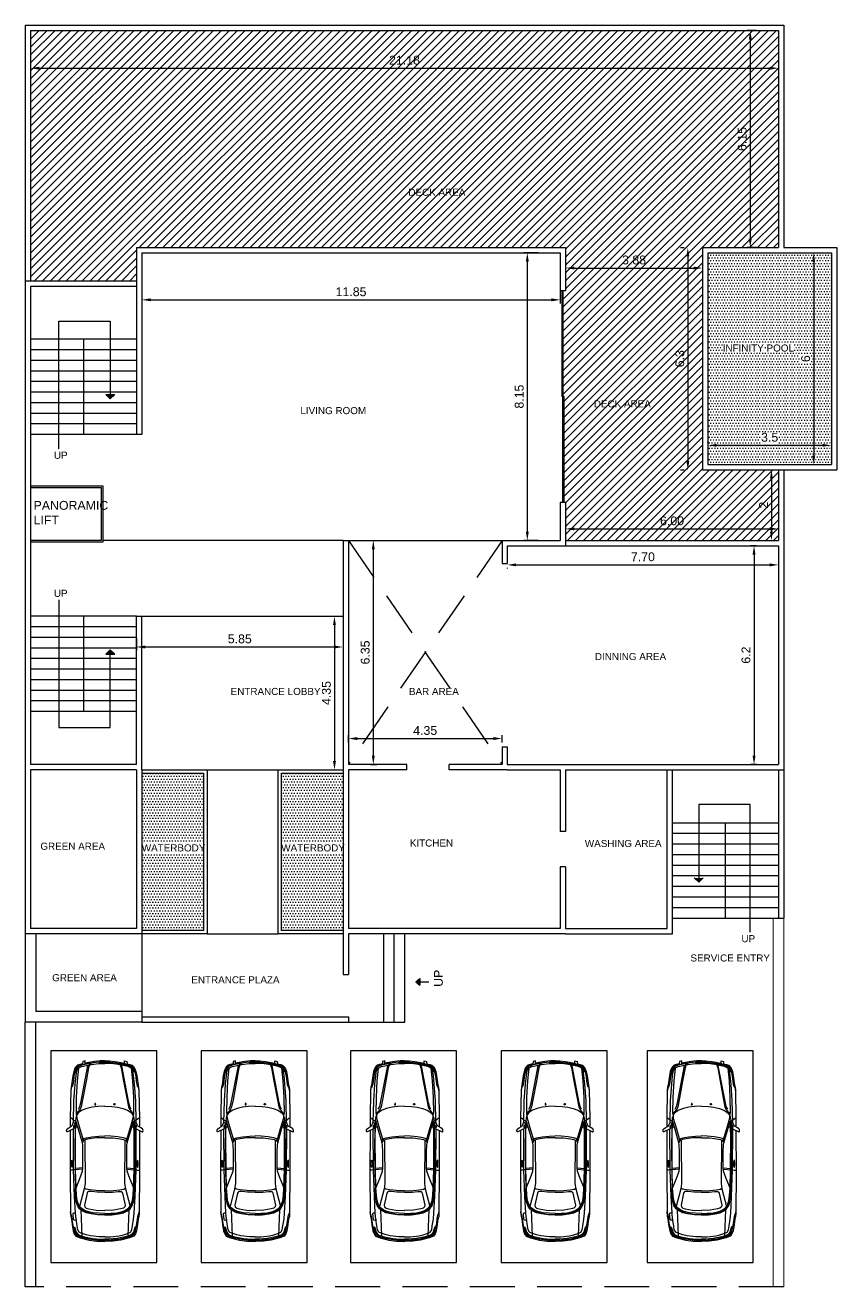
# Model space of a CAD drawing. Header units: metres. Extents: x 2480 to 2687, y 830 to 1066.
# Drawn here: x 2566.87 to 2589.84, y 869.74 to 905.49 of the extents above; entities that cross this region are included whole.
import ezdxf

# ---------------------------------------------------------------- set-up
doc = ezdxf.new("R2010")
doc.units = ezdxf.units.M
doc.linetypes.add('DASHED', pattern=[19.05, 12.7, -6.35])
doc.layers.add('cad-block.com', color=7, linetype='Continuous')
doc.styles.get("Standard").update_dxf_attribs({"font": 'arial.ttf'})
doc.dimstyles.new('ISO-25', dxfattribs={"dimtxt": 0.25, "dimasz": 0.25, "dimexe": 0.1, "dimexo": 0.625, "dimgap": 0.1, "dimtad": 1, "dimdsep": 46, "dimtxsty": 'Standard', "dimcen": 2.5, "dimclrd": 256, "dimclrt": 256, "dimadec": 0, "dimazin": 0, "dimtfac": 1, "dimtmove": 0, "dimatfit": 3, "dimfxl": 1, "dimarcsym": 0})

# ---------------------------------------------------------------- blocks, each defined once
blk = doc.blocks.new('*D229')
at = {"color": 0, "lineweight": -2, "transparency": 16777216}
for p, q in [((2570.166, 898.414), (2570.166, 897.607)), ((2582.016, 898.414), (2582.016, 897.607))]:
    blk.add_line(p, q, dxfattribs=at)
at = {"lineweight": -2, "transparency": 16777216}
blk.add_line((2570.416, 897.707), (2581.766, 897.707), dxfattribs=at)
at = {"lineweight": -3, "transparency": 16777216}
for points in [[(2570.416, 897.749), (2570.416, 897.666), (2570.166, 897.707)], [(2581.766, 897.749), (2581.766, 897.666), (2582.016, 897.707)]]:
    blk.add_solid(points, dxfattribs=at)
at = {"layer": 'Defpoints', "color": 0, "lineweight": -3, "transparency": 16777216}
for p in [(2570.166, 899.039), (2582.016, 899.039), (2582.016, 897.707)]:
    blk.add_point(p, dxfattribs=at)
at = {"transparency": 16777216, "insert": (2576.091, 897.935), "char_height": 0.25, "attachment_point": 5}
blk.add_mtext('11.85', dxfattribs=at)
blk = doc.blocks.new('*D230')
at = {"color": 0, "lineweight": -2, "transparency": 16777216}
for p, q in [((2581.391, 899.039), (2580.982, 899.039)), ((2581.391, 890.889), (2580.982, 890.889))]:
    blk.add_line(p, q, dxfattribs=at)
at = {"lineweight": -2, "transparency": 16777216}
blk.add_line((2581.082, 898.789), (2581.082, 891.139), dxfattribs=at)
at = {"lineweight": -3, "transparency": 16777216}
for points in [[(2581.04, 898.789), (2581.124, 898.789), (2581.082, 899.039)], [(2581.04, 891.139), (2581.124, 891.139), (2581.082, 890.889)]]:
    blk.add_solid(points, dxfattribs=at)
at = {"layer": 'Defpoints', "color": 0, "lineweight": -3, "transparency": 16777216}
for p in [(2582.016, 899.039), (2581.082, 890.889), (2582.016, 890.889)]:
    blk.add_point(p, dxfattribs=at)
at = {"transparency": 16777216, "insert": (2580.854, 894.964), "char_height": 0.25, "attachment_point": 5, "rotation": 90}
blk.add_mtext('8.15', dxfattribs=at)
blk = doc.blocks.new('*D231')
at = {"color": 0, "lineweight": -2, "transparency": 16777216}
for p, q in [((2570.016, 888.114), (2570.016, 887.769)), ((2575.866, 888.114), (2575.866, 887.769))]:
    blk.add_line(p, q, dxfattribs=at)
at = {"lineweight": -2, "transparency": 16777216}
blk.add_line((2570.266, 887.869), (2575.616, 887.869), dxfattribs=at)
at = {"lineweight": -3, "transparency": 16777216}
for points in [[(2570.266, 887.911), (2570.266, 887.827), (2570.016, 887.869)], [(2575.616, 887.911), (2575.616, 887.827), (2575.866, 887.869)]]:
    blk.add_solid(points, dxfattribs=at)
at = {"layer": 'Defpoints', "color": 0, "lineweight": -3, "transparency": 16777216}
for p in [(2570.016, 888.739), (2575.866, 888.739), (2575.866, 887.869)]:
    blk.add_point(p, dxfattribs=at)
at = {"transparency": 16777216, "insert": (2572.941, 888.097), "char_height": 0.25, "attachment_point": 5}
blk.add_mtext('5.85', dxfattribs=at)
blk = doc.blocks.new('*D232')
at = {"color": 0, "lineweight": -2, "transparency": 16777216}
for p, q in [((2576.016, 885.164), (2576.016, 885.375)), ((2580.366, 885.164), (2580.366, 885.375))]:
    blk.add_line(p, q, dxfattribs=at)
at = {"lineweight": -2, "transparency": 16777216}
blk.add_line((2576.266, 885.275), (2580.116, 885.275), dxfattribs=at)
at = {"lineweight": -3, "transparency": 16777216}
for points in [[(2576.266, 885.317), (2576.266, 885.233), (2576.016, 885.275)], [(2580.116, 885.317), (2580.116, 885.233), (2580.366, 885.275)]]:
    blk.add_solid(points, dxfattribs=at)
at = {"layer": 'Defpoints', "color": 0, "lineweight": -3, "transparency": 16777216}
for p in [(2580.366, 885.275), (2576.016, 884.539), (2580.366, 884.539)]:
    blk.add_point(p, dxfattribs=at)
at = {"transparency": 16777216, "insert": (2578.191, 885.503), "char_height": 0.25, "attachment_point": 5}
blk.add_mtext('4.35', dxfattribs=at)
blk = doc.blocks.new('*D233')
at = {"color": 0, "lineweight": -2, "transparency": 16777216}
for p, q in [((2576.641, 890.889), (2576.822, 890.889)), ((2576.641, 884.539), (2576.822, 884.539))]:
    blk.add_line(p, q, dxfattribs=at)
at = {"lineweight": -2, "transparency": 16777216}
blk.add_line((2576.722, 890.639), (2576.722, 884.789), dxfattribs=at)
at = {"lineweight": -3, "transparency": 16777216}
for points in [[(2576.68, 890.639), (2576.763, 890.639), (2576.722, 890.889)], [(2576.68, 884.789), (2576.763, 884.789), (2576.722, 884.539)]]:
    blk.add_solid(points, dxfattribs=at)
at = {"layer": 'Defpoints', "color": 0, "lineweight": -3, "transparency": 16777216}
for p in [(2576.016, 890.889), (2576.016, 884.539), (2576.722, 884.539)]:
    blk.add_point(p, dxfattribs=at)
at = {"transparency": 16777216, "insert": (2576.494, 887.714), "char_height": 0.25, "attachment_point": 5, "rotation": 90}
blk.add_mtext('6.35', dxfattribs=at)
blk = doc.blocks.new('*D234')
at = {"color": 0, "lineweight": -2, "transparency": 16777216}
for p, q in [((2587.569, 890.739), (2587.402, 890.739)), ((2587.569, 884.539), (2587.402, 884.539))]:
    blk.add_line(p, q, dxfattribs=at)
at = {"lineweight": -2, "transparency": 16777216}
blk.add_line((2587.502, 890.489), (2587.502, 884.789), dxfattribs=at)
at = {"lineweight": -3, "transparency": 16777216}
for points in [[(2587.46, 890.489), (2587.543, 890.489), (2587.502, 890.739)], [(2587.46, 884.789), (2587.543, 884.789), (2587.502, 884.539)]]:
    blk.add_solid(points, dxfattribs=at)
at = {"layer": 'Defpoints', "color": 0, "lineweight": -3, "transparency": 16777216}
for p in [(2588.194, 890.739), (2587.502, 884.539), (2588.194, 884.539)]:
    blk.add_point(p, dxfattribs=at)
at = {"transparency": 16777216, "insert": (2587.274, 887.639), "char_height": 0.25, "attachment_point": 5, "rotation": 90}
blk.add_mtext('6.2', dxfattribs=at)
blk = doc.blocks.new('*D235')
at = {"lineweight": -2, "transparency": 16777216}
blk.add_line((2580.766, 890.196), (2587.944, 890.196), dxfattribs=at)
at = {"color": 0, "lineweight": -2, "transparency": 16777216}
for p, q in [((2580.516, 890.114), (2580.516, 890.096)), ((2588.194, 890.114), (2588.194, 890.096))]:
    blk.add_line(p, q, dxfattribs=at)
at = {"lineweight": -3, "transparency": 16777216}
for points in [[(2580.766, 890.238), (2580.766, 890.154), (2580.516, 890.196)], [(2587.944, 890.238), (2587.944, 890.154), (2588.194, 890.196)]]:
    blk.add_solid(points, dxfattribs=at)
at = {"layer": 'Defpoints', "color": 0, "lineweight": -3, "transparency": 16777216}
for p in [(2580.516, 890.739), (2588.194, 890.739), (2588.194, 890.196)]:
    blk.add_point(p, dxfattribs=at)
at = {"transparency": 16777216, "insert": (2584.355, 890.424), "char_height": 0.25, "width": 0.64785, "attachment_point": 5}
blk.add_mtext('7.70', dxfattribs=at)
blk = doc.blocks.new('*D236')
at = {"color": 0, "lineweight": -2, "transparency": 16777216}
for p, q in [((2587.569, 905.339), (2587.294, 905.339)), ((2587.569, 899.189), (2587.294, 899.189))]:
    blk.add_line(p, q, dxfattribs=at)
at = {"lineweight": -2, "transparency": 16777216}
blk.add_line((2587.394, 905.089), (2587.394, 899.439), dxfattribs=at)
at = {"lineweight": -3, "transparency": 16777216}
for points in [[(2587.352, 905.089), (2587.436, 905.089), (2587.394, 905.339)], [(2587.352, 899.439), (2587.436, 899.439), (2587.394, 899.189)]]:
    blk.add_solid(points, dxfattribs=at)
at = {"layer": 'Defpoints', "color": 0, "lineweight": -3, "transparency": 16777216}
for p in [(2588.194, 905.339), (2587.394, 899.189), (2588.194, 899.189)]:
    blk.add_point(p, dxfattribs=at)
at = {"transparency": 16777216, "insert": (2587.166, 902.264), "char_height": 0.25, "attachment_point": 5, "rotation": 90}
blk.add_mtext('6.15', dxfattribs=at)
blk = doc.blocks.new('*D238')
at = {"color": 0, "lineweight": -2, "transparency": 16777216}
for p, q in [((2585.419, 899.189), (2585.527, 899.189)), ((2585.419, 892.889), (2585.527, 892.889))]:
    blk.add_line(p, q, dxfattribs=at)
at = {"lineweight": -2, "transparency": 16777216}
blk.add_line((2585.627, 898.939), (2585.627, 893.139), dxfattribs=at)
at = {"lineweight": -3, "transparency": 16777216}
for points in [[(2585.586, 898.939), (2585.669, 898.939), (2585.627, 899.189)], [(2585.586, 893.139), (2585.669, 893.139), (2585.627, 892.889)]]:
    blk.add_solid(points, dxfattribs=at)
at = {"layer": 'Defpoints', "color": 0, "lineweight": -3, "transparency": 16777216}
for p in [(2586.044, 899.189), (2585.627, 892.889), (2586.044, 892.889)]:
    blk.add_point(p, dxfattribs=at)
at = {"transparency": 16777216, "insert": (2585.4, 896.039), "char_height": 0.25, "attachment_point": 5, "rotation": 90}
blk.add_mtext('6.3', dxfattribs=at)
blk = doc.blocks.new('*D239')
at = {"color": 0, "lineweight": -2, "transparency": 16777216}
for p, q in [((2586.194, 893.664), (2586.194, 893.684)), ((2589.694, 893.664), (2589.694, 893.684))]:
    blk.add_line(p, q, dxfattribs=at)
at = {"lineweight": -2, "transparency": 16777216}
blk.add_line((2586.444, 893.584), (2589.444, 893.584), dxfattribs=at)
at = {"lineweight": -3, "transparency": 16777216}
for points in [[(2586.444, 893.625), (2586.444, 893.542), (2586.194, 893.584)], [(2589.444, 893.625), (2589.444, 893.542), (2589.694, 893.584)]]:
    blk.add_solid(points, dxfattribs=at)
at = {"layer": 'Defpoints', "color": 0, "lineweight": -3, "transparency": 16777216}
for p in [(2589.694, 893.584), (2586.194, 893.039), (2589.694, 893.039)]:
    blk.add_point(p, dxfattribs=at)
at = {"transparency": 16777216, "insert": (2587.944, 893.811), "char_height": 0.25, "attachment_point": 5}
blk.add_mtext('3.5', dxfattribs=at)
blk = doc.blocks.new('*D240')
at = {"color": 0, "lineweight": -2, "transparency": 16777216}
for p, q in [((2589.069, 899.039), (2589.091, 899.039)), ((2589.069, 893.039), (2589.091, 893.039))]:
    blk.add_line(p, q, dxfattribs=at)
at = {"lineweight": -2, "transparency": 16777216}
blk.add_line((2589.191, 898.789), (2589.191, 893.289), dxfattribs=at)
at = {"lineweight": -3, "transparency": 16777216}
for points in [[(2589.149, 898.789), (2589.233, 898.789), (2589.191, 899.039)], [(2589.149, 893.289), (2589.233, 893.289), (2589.191, 893.039)]]:
    blk.add_solid(points, dxfattribs=at)
at = {"layer": 'Defpoints', "color": 0, "lineweight": -3, "transparency": 16777216}
for p in [(2589.694, 899.039), (2589.191, 893.039), (2589.694, 893.039)]:
    blk.add_point(p, dxfattribs=at)
at = {"transparency": 16777216, "insert": (2588.963, 896.039), "char_height": 0.25, "attachment_point": 5, "rotation": 90}
blk.add_mtext('6', dxfattribs=at)
blk = doc.blocks.new('*D241')
at = {"color": 0, "lineweight": -2, "transparency": 16777216}
for p, q in [((2575.241, 888.739), (2575.521, 888.739)), ((2575.241, 884.389), (2575.521, 884.389))]:
    blk.add_line(p, q, dxfattribs=at)
at = {"lineweight": -2, "transparency": 16777216}
blk.add_line((2575.621, 888.489), (2575.621, 884.639), dxfattribs=at)
at = {"lineweight": -3, "transparency": 16777216}
for points in [[(2575.58, 888.489), (2575.663, 888.489), (2575.621, 888.739)], [(2575.58, 884.639), (2575.663, 884.639), (2575.621, 884.389)]]:
    blk.add_solid(points, dxfattribs=at)
at = {"layer": 'Defpoints', "color": 0, "lineweight": -3, "transparency": 16777216}
for p in [(2575.866, 888.739), (2575.621, 884.389), (2575.866, 884.389)]:
    blk.add_point(p, dxfattribs=at)
at = {"transparency": 16777216, "insert": (2575.394, 886.564), "char_height": 0.25, "attachment_point": 5, "rotation": 90}
blk.add_mtext('4.35', dxfattribs=at)
blk = doc.blocks.new('*D280')
at = {"color": 0, "lineweight": -2, "transparency": 16777216}
for p, q in [((2582.166, 898.564), (2582.166, 898.508)), ((2586.044, 898.564), (2586.044, 898.508))]:
    blk.add_line(p, q, dxfattribs=at)
at = {"lineweight": -2, "transparency": 16777216}
blk.add_line((2582.416, 898.608), (2585.794, 898.608), dxfattribs=at)
at = {"lineweight": -3, "transparency": 16777216}
for points in [[(2582.416, 898.649), (2582.416, 898.566), (2582.166, 898.608)], [(2585.794, 898.649), (2585.794, 898.566), (2586.044, 898.608)]]:
    blk.add_solid(points, dxfattribs=at)
at = {"layer": 'Defpoints', "color": 0, "lineweight": -3, "transparency": 16777216}
for p in [(2582.166, 899.189), (2586.044, 899.189), (2586.044, 898.608)]:
    blk.add_point(p, dxfattribs=at)
at = {"transparency": 16777216, "insert": (2584.105, 898.835), "char_height": 0.25, "attachment_point": 5}
blk.add_mtext('3.88', dxfattribs=at)
blk = doc.blocks.new('*D281')
at = {"color": 0, "lineweight": -2, "transparency": 16777216}
for p, q in [((2582.166, 891.514), (2582.166, 891.315)), ((2588.194, 891.514), (2588.194, 891.315))]:
    blk.add_line(p, q, dxfattribs=at)
at = {"lineweight": -2, "transparency": 16777216}
blk.add_line((2582.416, 891.215), (2587.944, 891.215), dxfattribs=at)
at = {"lineweight": -3, "transparency": 16777216}
for points in [[(2582.416, 891.257), (2582.416, 891.173), (2582.166, 891.215)], [(2587.944, 891.257), (2587.944, 891.173), (2588.194, 891.215)]]:
    blk.add_solid(points, dxfattribs=at)
at = {"layer": 'Defpoints', "color": 0, "lineweight": -3, "transparency": 16777216}
for p in [(2588.194, 891.215), (2582.166, 890.889), (2588.194, 890.889)]:
    blk.add_point(p, dxfattribs=at)
at = {"transparency": 16777216, "insert": (2585.18, 891.443), "char_height": 0.25, "width": 0.65075, "attachment_point": 5}
blk.add_mtext('6.00', dxfattribs=at)
blk = doc.blocks.new('*D282')
at = {"color": 0, "lineweight": -2, "transparency": 16777216}
for p, q in [((2587.569, 892.889), (2587.895, 892.889)), ((2587.569, 890.889), (2587.895, 890.889))]:
    blk.add_line(p, q, dxfattribs=at)
at = {"lineweight": -2, "transparency": 16777216}
blk.add_line((2587.995, 892.639), (2587.995, 891.139), dxfattribs=at)
at = {"lineweight": -3, "transparency": 16777216}
for points in [[(2587.953, 892.639), (2588.036, 892.639), (2587.995, 892.889)], [(2587.953, 891.139), (2588.036, 891.139), (2587.995, 890.889)]]:
    blk.add_solid(points, dxfattribs=at)
at = {"layer": 'Defpoints', "color": 0, "lineweight": -3, "transparency": 16777216}
for p in [(2588.194, 892.889), (2587.995, 890.889), (2588.194, 890.889)]:
    blk.add_point(p, dxfattribs=at)
at = {"transparency": 16777216, "insert": (2587.769, 891.889), "char_height": 0.25, "attachment_point": 5, "rotation": 90}
blk.add_mtext('2', dxfattribs=at)
blk = doc.blocks.new('A$C25803E90')
for p, q in [((1600, 1631), (1620, 1583)), ((2602, 1463), (2618, 1637)), ((79, 1304), (108, 1317)), ((3624, 1513), (4253, 1489)), ((4312, 1240), (4334, 1240)), ((4312, 616), (4334, 616)), ((79, 552), (108, 539)), ((2602, 393), (2618, 219)), ((3624, 343), (4253, 366)), ((1600, 225), (1620, 273))]:
    blk.add_line(p, q)
for points in [[(1558, 1680), (1590, 1691), (1603, 1691), (1632, 1683), (1643, 1680), (1650, 1685), (1729, 1838), (1726, 1847), (1721, 1854), (1695, 1856), (1672, 1852), (1656, 1840), (1630, 1805), (1598, 1747), (1583, 1729), (1574, 1722), (1511, 1695), (1503, 1682), (1503, 1671), (1507, 1663), (1521, 1657), (1580, 1656), (1606, 1662), (1614, 1672), (1618, 1684)], [(0, 928), (4, 1038), (17, 1177), (59, 1405), (5, 1405), (16, 1461), (73, 1467), (90, 1537), (110, 1591), (142, 1623), (199, 1660), (264, 1684), (369, 1703), (592, 1734), (638, 1749), (703, 1756), (725, 1756), (1393, 1767), (1609, 1767)], [(256, 1677), (262, 1672), (253, 1661), (198, 1637), (157, 1607), (126, 1570), (106, 1528), (88, 1466), (73, 1467), (90, 1467), (74, 1406), (59, 1406), (74, 1405), (56, 1313), (48, 1292), (35, 1273)], [(62, 1262), (69, 1280), (81, 1293), (173, 1325), (495, 1382), (952, 1468), (1117, 1501), (1175, 1525), (1226, 1563), (1256, 1596), (1296, 1617)], [(78, 1292), (72, 1302), (88, 1412), (101, 1463), (119, 1529), (148, 1582), (184, 1615), (249, 1650), (279, 1657), (262, 1632), (226, 1604)], [(1502, 1688), (974, 1677), (565, 1648), (359, 1626), (238, 1608), (199, 1592), (168, 1557), (138, 1492), (115, 1370), (107, 1303)], [(1172, 1567), (1108, 1533), (1024, 1511), (123, 1338)], [(179, 1567), (483, 1599), (890, 1620), (1272, 1627), (1304, 1620), (1322, 1611)], [(278, 1656), (380, 1679), (504, 1692), (565, 1702), (615, 1715), (644, 1735), (670, 1744), (719, 1752)], [(1102, 927), (1110, 1097), (1127, 1234), (1158, 1364), (1201, 1476), (1240, 1540), (1281, 1586), (1333, 1614), (1394, 1610), (1652, 1534), (1945, 1449), (1899, 1463), (1869, 1372), (1845, 1240), (1830, 1070), (1826, 924)], [(1334, 1616), (1394, 1635), (1460, 1639), (1618, 1647), (2145, 1655), (2720, 1647), (3121, 1638), (3389, 1614), (3493, 1586), (3564, 1546), (3627, 1475), (3686, 1334), (3710, 1232), (3730, 1068), (3734, 925)], [(1868, 927), (1875, 1132), (1894, 1297), (1913, 1384), (1929, 1425), (1944, 1451), (1990, 1472), (1636, 1575), (1461, 1628), (1461, 1639), (1462, 1655), (1444, 1689), (1422, 1715), (1396, 1746), (1383, 1767)], [(3709, 927), (3705, 1070), (3691, 1217), (3660, 1349), (3627, 1430), (3570, 1510), (3504, 1560), (3393, 1597), (3270, 1612), (3089, 1625), (2651, 1636), (1834, 1639), (1464, 1630)], [(4279, 928), (4275, 1068), (4255, 1276), (4228, 1379), (4188, 1499), (4164, 1552), (4107, 1585), (4013, 1600), (3846, 1626), (3702, 1639), (3299, 1661), (2649, 1685), (1655, 1692)], [(1693, 1767), (2695, 1769), (3709, 1762), (3784, 1757), (3851, 1738), (3979, 1722), (4130, 1697), (4204, 1669), (4257, 1632), (4304, 1525), (4354, 1307), (4380, 1126), (4392, 926)], [(1935, 1415), (2979, 1409), (3107, 1428), (3537, 1540)], [(3750, 927), (3743, 1098), (3721, 1261), (3691, 1380), (3647, 1476), (3598, 1540), (3516, 1593), (3426, 1620), (3349, 1628), (3216, 1641), (3115, 1648), (3114, 1636), (2858, 1533), (2683, 1468), (2596, 1459), (2219, 1459), (2043, 1465), (1991, 1472)], [(2417, 1731), (2423, 1719), (2440, 1712), (2466, 1711), (2562, 1711), (2577, 1716), (2585, 1726), (2585, 1733), (2551, 1732), (2547, 1738), (2459, 1737), (2453, 1731), (2417, 1731)], [(2635, 1463), (2652, 1650), (2649, 1673), (2654, 1722), (2658, 1767)], [(4370, 925), (4365, 1098), (4335, 1314), (4303, 1455), (4261, 1573), (4238, 1611), (4205, 1641), (4157, 1662), (4067, 1680), (3949, 1706), (3848, 1720), (3783, 1729), (3749, 1738), (3722, 1753), (3672, 1765)], [(4355, 928), (4353, 1083), (4337, 1220), (4323, 1302), (4303, 1396), (4264, 1538), (4223, 1608), (4178, 1635), (4122, 1656), (4052, 1673), (4035, 1665), (4035, 1661), (4060, 1653), (4167, 1620), (4210, 1586), (4244, 1529), (4276, 1423), (4317, 1217), (4334, 1039), (4337, 927)], [(26, 929), (28, 998), (32, 1068), (49, 1215), (63, 1266), (80, 1283), (87, 1275), (87, 1253), (74, 1141), (65, 1040), (62, 978), (63, 931)], [(3155, 927), (3149, 1136), (3133, 1292), (3116, 1386), (3095, 1427)], [(3192, 926), (3189, 1115), (3177, 1249), (3172, 1297), (3175, 1328), (3193, 1345), (3219, 1358), (3506, 1422), (3547, 1413), (3578, 1379), (3596, 1318), (3629, 1140), (3639, 928)], [(0, 928), (4, 818), (17, 679), (59, 451), (5, 451), (16, 395), (73, 389), (90, 319), (110, 265), (142, 232), (199, 195), (264, 172), (369, 153), (592, 122), (638, 107), (703, 100), (725, 100), (1393, 89), (1609, 89)], [(26, 927), (28, 858), (32, 787), (49, 641), (63, 590), (80, 573), (87, 581), (87, 603), (74, 715), (65, 816), (62, 877), (63, 925)], [(1070, 1147), (1035, 1151), (1034, 1169), (1070, 1174), (1070, 1148)], [(1102, 929), (1110, 759), (1127, 622), (1158, 491), (1201, 380), (1240, 316), (1281, 270), (1333, 242), (1394, 246), (1652, 322), (1945, 407), (1899, 393), (1869, 484), (1845, 616), (1830, 786), (1826, 932)], [(1334, 240), (1394, 221), (1460, 216), (1618, 209), (2145, 201), (2720, 209), (3121, 218), (3389, 242), (3493, 270), (3564, 310), (3627, 381), (3686, 522), (3710, 624), (3730, 788), (3734, 931)], [(1868, 929), (1875, 724), (1894, 559), (1913, 472), (1929, 431), (1944, 405), (1990, 384), (1636, 281), (1461, 228), (1461, 216), (1462, 201), (1444, 167), (1422, 141), (1396, 110), (1383, 89)], [(3709, 929), (3705, 786), (3691, 639), (3660, 507), (3627, 426), (3570, 346), (3504, 296), (3393, 258), (3270, 244), (3089, 231), (2651, 219), (1834, 217), (1464, 226)], [(4279, 928), (4275, 788), (4255, 580), (4228, 477), (4188, 357), (4164, 304), (4107, 271), (4013, 256), (3846, 230), (3702, 217), (3299, 195), (2649, 171), (1655, 164)], [(1693, 89), (2695, 87), (3709, 94), (3784, 99), (3851, 117), (3979, 134), (4130, 159), (4204, 187), (4257, 224), (4304, 331), (4354, 549), (4380, 730), (4392, 930)], [(3750, 929), (3743, 758), (3721, 594), (3691, 475), (3647, 380), (3598, 316), (3516, 263), (3426, 236), (3349, 227), (3216, 215), (3115, 208), (3114, 220), (2858, 323), (2683, 388), (2596, 397), (2219, 397), (2043, 391), (1991, 384)], [(3155, 929), (3149, 720), (3133, 564), (3116, 470), (3095, 429)], [(3192, 930), (3189, 741), (3177, 607), (3172, 559), (3175, 527), (3193, 511), (3219, 498), (3506, 434), (3547, 443), (3578, 477), (3596, 538), (3629, 716), (3639, 928)], [(4370, 931), (4365, 758), (4335, 542), (4303, 401), (4261, 283), (4238, 245), (4205, 215), (4157, 194), (4067, 176), (3949, 150), (3848, 136), (3783, 127), (3749, 118), (3722, 103), (3672, 91)], [(4355, 928), (4353, 773), (4337, 636), (4323, 554), (4303, 460), (4264, 318), (4223, 248), (4178, 221), (4122, 200), (4052, 183), (4035, 191), (4035, 195), (4060, 203), (4167, 236), (4210, 269), (4244, 327), (4276, 433), (4317, 639), (4334, 817), (4337, 929)], [(1070, 709), (1035, 705), (1034, 687), (1070, 682), (1070, 708)], [(256, 179), (262, 184), (253, 195), (198, 219), (157, 249), (126, 286), (106, 328), (88, 390), (73, 389), (90, 389), (74, 450), (59, 450), (74, 451), (56, 543), (48, 563), (35, 583)], [(62, 594), (69, 576), (81, 562), (173, 531), (495, 473), (952, 388), (1117, 355), (1175, 331), (1226, 293), (1256, 260), (1296, 239)], [(78, 563), (72, 554), (88, 444), (101, 393), (119, 327), (148, 274), (184, 241), (249, 206), (279, 199), (262, 224), (226, 252)], [(1502, 168), (974, 179), (565, 208), (359, 230), (238, 248), (199, 264), (168, 299), (138, 364), (115, 486), (107, 553)], [(1172, 289), (1108, 323), (1024, 345), (123, 518)], [(1935, 441), (2979, 447), (3107, 428), (3537, 316)], [(2635, 393), (2652, 206), (2649, 183), (2654, 134), (2658, 89)], [(179, 289), (483, 257), (890, 236), (1272, 229), (1304, 236), (1322, 245)], [(278, 200), (380, 177), (504, 164), (565, 154), (615, 140), (644, 121), (670, 112), (719, 104)], [(1558, 176), (1590, 165), (1603, 165), (1632, 173), (1643, 176), (1650, 171), (1729, 18), (1726, 8), (1721, 2), (1695, 0), (1672, 4), (1656, 16), (1630, 51), (1598, 108), (1583, 127), (1574, 134), (1511, 160), (1503, 174), (1503, 185), (1507, 193), (1521, 199), (1580, 200), (1606, 194), (1614, 184), (1618, 172)], [(2417, 125), (2423, 137), (2440, 144), (2466, 145), (2562, 145), (2577, 140), (2585, 130), (2585, 123), (2551, 124), (2547, 118), (2459, 119), (2453, 125), (2417, 125)], [(3849, 231), (3872, 226), (3877, 206), (3874, 184), (3857, 171), (3707, 158), (3694, 169), (3690, 207), (3705, 214)]]:
    blk.add_lwpolyline(points)
for points in [[(46, 1066, -0.157943), (49, 1065, -0.089863), (51, 1063, -0.04893), (53, 1059, -0.030507), (55, 1053, -0.021648), (56, 1046, -0.017064), (58, 1039, -0.014682), (58, 1030, -0.013651), (59, 1022, -0.013651), (58, 1013, -0.014682), (58, 1005, -0.017064), (57, 997, -0.021648), (55, 990, -0.030507), (53, 985, -0.04893), (51, 981, -0.089863), (49, 978, -0.157943), (47, 977, -0.157943), (44, 978, -0.089863), (42, 981, -0.04893), (40, 985, -0.030507), (38, 990, -0.021648), (36, 997, -0.017064), (35, 1005, -0.014682), (34, 1013, -0.013651), (34, 1022, -0.013651), (34, 1030, -0.014682), (35, 1039, -0.017064), (36, 1046, -0.021648), (38, 1053, -0.030507), (39, 1059, -0.04893), (42, 1063, -0.089863), (44, 1065, -0.157943)], [(46, 1001, -0.1542), (48, 1001, -0.089935), (51, 998, -0.049765), (53, 994, -0.031256), (55, 988, -0.022257), (57, 982, -0.017575), (58, 974, -0.015137), (59, 966, -0.014079), (59, 957, -0.014079), (59, 948, -0.015137), (58, 940, -0.017575), (57, 932, -0.022257), (55, 926, -0.031256), (53, 920, -0.049765), (51, 916, -0.089935), (49, 913, -0.1542), (47, 912, -0.1542), (44, 913, -0.089935), (42, 916, -0.049765), (39, 920, -0.031256), (38, 925, -0.022257), (36, 932, -0.017575), (35, 940, -0.015137), (34, 948, -0.014079), (34, 957, -0.014079), (34, 966, -0.015137), (34, 974, -0.017575), (36, 982, -0.022257), (37, 988, -0.031256), (39, 994, -0.049765), (41, 998, -0.089935), (44, 1001, -0.1542)], [(46, 854, -0.1542), (44, 855, -0.089935), (41, 858, -0.049765), (39, 862, -0.031256), (37, 867, -0.022257), (36, 874, -0.017575), (34, 882, -0.015137), (34, 890, -0.014079), (34, 899, -0.014079), (34, 908, -0.015137), (35, 916, -0.017575), (36, 924, -0.022257), (38, 930, -0.031256), (39, 936, -0.049765), (42, 940, -0.089935), (44, 943, -0.1542), (47, 943, -0.1542), (49, 943, -0.089935), (51, 940, -0.049765), (53, 936, -0.031256), (55, 930, -0.022257), (57, 924, -0.017575), (58, 916, -0.015137), (59, 908, -0.014079), (59, 899, -0.014079), (59, 890, -0.015137), (58, 882, -0.017575), (57, 874, -0.022257), (55, 867, -0.031256), (53, 862, -0.049765), (51, 858, -0.089935), (48, 855, -0.1542)], [(46, 790, -0.157943), (44, 791, -0.089863), (42, 793, -0.04893), (39, 797, -0.030507), (38, 803, -0.021648), (36, 809, -0.017064), (35, 817, -0.014682), (34, 825, -0.013651), (34, 834, -0.013651), (34, 843, -0.014682), (35, 851, -0.017064), (36, 859, -0.021648), (38, 866, -0.030507), (40, 871, -0.04893), (42, 875, -0.089863), (44, 878, -0.157943), (47, 878, -0.157943), (49, 878, -0.089863), (51, 875, -0.04893), (53, 871, -0.030507), (55, 865, -0.021648), (57, 859, -0.017064), (58, 851, -0.014682), (58, 843, -0.013651), (59, 834, -0.013651), (58, 825, -0.014682), (58, 817, -0.017064), (56, 809, -0.021648), (55, 803, -0.030507), (53, 797, -0.04893), (51, 793, -0.089863), (49, 791, -0.157943)]]:
    blk.add_lwpolyline(points, format="xyb", close=True)
blk = doc.blocks.new('*D284')
at = {"color": 0, "lineweight": -2, "transparency": 16777216}
for p, q in [((2567.016, 904.714), (2567.016, 904.172)), ((2588.194, 904.714), (2588.194, 904.172))]:
    blk.add_line(p, q, dxfattribs=at)
at = {"lineweight": -2, "transparency": 16777216}
blk.add_line((2567.266, 904.272), (2587.944, 904.272), dxfattribs=at)
at = {"lineweight": -3, "transparency": 16777216}
for points in [[(2567.266, 904.313), (2567.266, 904.23), (2567.016, 904.272)], [(2587.944, 904.313), (2587.944, 904.23), (2588.194, 904.272)]]:
    blk.add_solid(points, dxfattribs=at)
at = {"layer": 'Defpoints', "color": 0, "lineweight": -3, "transparency": 16777216}
for p in [(2567.016, 905.339), (2588.194, 905.339), (2588.194, 904.272)]:
    blk.add_point(p, dxfattribs=at)
at = {"lineweight": -2, "transparency": 16777216, "insert": (2577.605, 904.499), "char_height": 0.25, "attachment_point": 5}
blk.add_mtext('21.18', dxfattribs=at)

msp = doc.modelspace()

# ---------------------------------------------------------------- hatches: boundary and pattern name
at = {"true_color": 0x991b1e}
h = msp.add_hatch(dxfattribs=at)
h.set_pattern_fill('ANSI31', color=244, scale=0.05)
h.set_pattern_definition([(45, (-13.09863, -120.76149), (-0.1122532015, 0.1122532015), [])])
h.paths.add_polyline_path([(2567.016, 905.339), (2567.016, 898.239), (2570.016, 898.239), (2570.016, 899.189), (2582.166, 899.189), (2582.166, 897.964), (2582.091, 897.964), (2582.091, 894.964), (2582.125, 894.964), (2582.125, 891.964), (2582.166, 891.964), (2582.166, 890.889), (2588.194, 890.889), (2588.194, 892.889), (2586.044, 892.889), (2586.044, 899.189), (2588.194, 899.189), (2588.194, 905.339)])
h.paths.add_polyline_path([(2587.426, 901.862), (2587.426, 902.667), (2586.911, 902.667), (2586.911, 901.862)], flags=24)
h.paths.add_polyline_path([(2585.659, 895.735), (2585.659, 896.346), (2585.144, 896.346), (2585.144, 895.735)], flags=24)
h.paths.add_polyline_path([(2583.703, 898.576), (2584.508, 898.576), (2584.508, 899.091), (2583.703, 899.091)], flags=24)
h.paths.add_polyline_path([(2584.779, 891.183), (2585.584, 891.183), (2585.584, 891.698), (2584.779, 891.698)], flags=24)
h.paths.add_polyline_path([(2588.031, 891.733), (2588.031, 892.053), (2587.516, 892.053), (2587.516, 891.733)], flags=24)
h.paths.add_polyline_path([(2577.108, 904.239), (2578.107, 904.239), (2578.107, 904.755), (2577.108, 904.755)], flags=24)
h.paths.add_polyline_path([(2577.641, 900.543), (2579.356, 900.543), (2579.356, 900.955), (2577.641, 900.955)], flags=24)
h.paths.add_polyline_path([(2582.893, 894.547), (2584.608, 894.547), (2584.608, 894.959), (2582.893, 894.959)], flags=24)
h = msp.add_hatch()
h.set_pattern_fill('DOTS', color=5, scale=0.05)
h.set_pattern_definition([(0, (-159.704024, -118.61149), (0.0396875, 0.079375), [0, -0.079375])])
h.paths.add_polyline_path([(2588.344, 899.039), (2586.194, 899.039), (2586.194, 893.039), (2588.344, 893.039)])
h.paths.add_polyline_path([(2588.344, 893.039), (2589.694, 893.039), (2589.694, 899.039), (2588.344, 899.039)])
h.paths.add_polyline_path([(2586.538, 896.111), (2588.656, 896.111), (2588.656, 896.523), (2586.538, 896.523)], flags=9)
at = {"true_color": 0x000000}
h = msp.add_hatch(color=18, dxfattribs=at)
h.dxf.hatch_style = 1
h.paths.add_polyline_path([(2569.145, 895.025), (2569.275, 894.904), (2569.405, 895.025)])
h = msp.add_hatch(color=18, dxfattribs=at)
h.dxf.hatch_style = 1
h.paths.add_polyline_path([(2569.405, 887.667), (2569.275, 887.788), (2569.145, 887.667)])
h = msp.add_hatch()
h.set_pattern_fill('DOTS', color=5, scale=0.05)
h.set_pattern_definition([(0, (-159.704024, -120.76149), (0.0396875, 0.079375), [0, -0.079375])])
h.paths.add_polyline_path([(2571.916, 884.289), (2570.166, 884.289), (2570.166, 879.889), (2570.166, 879.839), (2571.916, 879.839)])
h.paths.add_polyline_path([(2574.116, 879.839), (2575.866, 879.839), (2575.866, 884.289), (2574.116, 884.289)])
h.paths.add_polyline_path([(2570.113, 881.963), (2572.013, 881.963), (2572.013, 882.376), (2570.113, 882.376)], flags=9)
h.paths.add_polyline_path([(2574.063, 881.963), (2575.963, 881.963), (2575.963, 882.376), (2574.063, 882.376)], flags=9)
h = msp.add_hatch(color=18, dxfattribs=at)
h.dxf.hatch_style = 1
h.paths.add_polyline_path([(2586.065, 881.325), (2585.935, 881.204), (2585.805, 881.325)])
h = msp.add_hatch(color=256)
h.dxf.hatch_style = 1
h.paths.add_polyline_path([(2578.037, 878.286), (2578.037, 878.474), (2577.927, 878.38)])

# ---------------------------------------------------------------- linework, layer by layer
at = {"color": 18, "true_color": 0x000000}
for p, q in [((2566.866, 905.489), (2566.866, 898.239)), ((2566.866, 905.489), (2575.866, 905.489)), ((2567.016, 905.339), (2567.016, 898.239)), ((2567.016, 905.339), (2588.194, 905.339)), ((2575.866, 905.489), (2588.344, 905.489)), ((2588.194, 905.339), (2588.194, 899.189)), ((2588.344, 905.489), (2588.344, 899.189)), ((2570.016, 899.189), (2570.016, 893.889)), ((2570.016, 899.189), (2582.166, 899.189)), ((2582.166, 899.189), (2582.166, 897.964)), ((2586.044, 899.189), (2588.194, 899.189)), ((2586.044, 899.189), (2586.044, 892.889)), ((2588.344, 899.189), (2589.844, 899.189)), ((2589.844, 899.189), (2589.844, 892.889)), ((2570.166, 899.039), (2570.166, 893.889)), ((2570.166, 899.039), (2582.016, 899.039)), ((2582.016, 899.039), (2582.016, 897.964)), ((2586.194, 899.039), (2589.694, 899.039)), ((2586.194, 899.039), (2586.194, 893.039)), ((2589.694, 899.039), (2589.694, 893.039)), ((2566.866, 898.239), (2566.866, 879.739)), ((2570.016, 898.239), (2566.866, 898.239)), ((2567.016, 898.089), (2567.016, 884.539)), ((2570.016, 898.089), (2567.016, 898.089)), ((2582.166, 897.964), (2582.016, 897.964)), ((2582.058, 897.964), (2582.058, 894.964)), ((2582.091, 897.964), (2582.091, 894.964)), ((2567.815, 893.487), (2567.815, 897.101)), ((2567.815, 897.101), (2569.275, 897.101)), ((2569.275, 897.101), (2569.275, 895.025)), ((2570.016, 896.589), (2567.016, 896.589)), ((2570.016, 896.289), (2567.016, 896.289)), ((2568.516, 896.589), (2568.516, 893.889)), ((2570.016, 895.989), (2567.016, 895.989)), ((2570.016, 895.689), (2567.016, 895.689)), ((2570.016, 895.389), (2567.016, 895.389)), ((2570.016, 895.089), (2567.016, 895.089)), ((2569.275, 894.904), (2569.145, 895.025)), ((2569.145, 895.025), (2569.405, 895.025)), ((2569.275, 894.904), (2569.405, 895.025)), ((2582.125, 894.964), (2582.058, 894.964)), ((2582.091, 891.964), (2582.091, 894.964)), ((2582.125, 891.964), (2582.125, 894.964)), ((2570.016, 894.789), (2567.016, 894.789)), ((2570.016, 894.489), (2567.016, 894.489)), ((2570.016, 894.189), (2567.016, 894.189)), ((2570.166, 893.889), (2567.016, 893.889)), ((2586.194, 893.039), (2589.694, 893.039)), ((2586.044, 892.889), (2589.844, 892.889)), ((2588.194, 892.889), (2588.194, 890.889)), ((2588.344, 892.889), (2588.344, 884.389)), ((2582.016, 891.964), (2582.016, 890.889)), ((2582.166, 891.964), (2582.016, 891.964)), ((2582.166, 891.964), (2582.166, 890.739)), ((2575.866, 890.889), (2569.066, 890.889)), ((2575.866, 890.889), (2575.866, 878.589)), ((2575.866, 890.889), (2576.016, 890.889)), ((2576.016, 890.889), (2576.016, 884.539)), ((2576.016, 890.889), (2580.516, 890.889)), ((2580.366, 890.889), (2580.366, 890.239)), ((2580.516, 890.889), (2582.016, 890.889)), ((2580.516, 890.739), (2588.194, 890.739)), ((2580.516, 890.739), (2580.516, 890.239)), ((2582.166, 890.889), (2588.194, 890.889)), ((2588.194, 890.739), (2588.194, 884.539)), ((2580.366, 890.239), (2580.516, 890.239)), ((2567.815, 889.205), (2567.815, 885.59)), ((2570.016, 888.739), (2567.016, 888.739)), ((2570.016, 888.439), (2567.016, 888.439)), ((2568.516, 888.739), (2568.516, 886.039)), ((2570.016, 884.539), (2570.016, 888.739)), ((2570.016, 888.739), (2575.866, 888.739)), ((2570.166, 884.389), (2570.166, 888.739)), ((2570.016, 888.139), (2567.016, 888.139)), ((2570.016, 887.839), (2567.016, 887.839)), ((2569.275, 887.788), (2569.145, 887.667)), ((2569.275, 887.788), (2569.405, 887.667)), ((2570.016, 887.539), (2567.016, 887.539)), ((2569.145, 887.667), (2569.405, 887.667)), ((2569.275, 885.59), (2569.275, 887.667)), ((2570.016, 887.239), (2567.016, 887.239)), ((2570.016, 886.939), (2567.016, 886.939)), ((2570.016, 886.639), (2567.016, 886.639)), ((2570.016, 886.339), (2567.016, 886.339)), ((2570.016, 886.039), (2567.016, 886.039)), ((2567.815, 885.59), (2569.275, 885.59)), ((2580.366, 885.039), (2580.516, 885.039)), ((2580.366, 885.039), (2580.366, 884.539)), ((2580.516, 885.039), (2580.516, 884.539)), ((2570.016, 884.539), (2567.016, 884.539)), ((2577.666, 884.539), (2576.016, 884.539)), ((2577.666, 884.389), (2577.666, 884.539)), ((2580.366, 884.539), (2578.866, 884.539)), ((2578.866, 884.389), (2578.866, 884.539)), ((2580.516, 884.539), (2588.194, 884.539)), ((2567.016, 884.389), (2567.016, 879.889)), ((2570.016, 884.389), (2567.016, 884.389)), ((2570.016, 884.389), (2570.016, 879.889)), ((2570.166, 884.389), (2572.016, 884.389)), ((2570.166, 884.389), (2570.166, 879.889)), ((2570.166, 884.289), (2571.916, 884.289)), ((2571.916, 884.289), (2571.916, 879.839)), ((2572.016, 884.389), (2572.016, 879.739)), ((2572.016, 884.389), (2574.016, 884.389)), ((2574.016, 884.389), (2575.866, 884.389)), ((2574.016, 884.389), (2574.016, 879.739)), ((2574.116, 884.289), (2575.866, 884.289)), ((2574.116, 884.289), (2574.116, 879.839)), ((2576.016, 884.389), (2576.016, 879.889)), ((2577.666, 884.389), (2576.016, 884.389)), ((2580.516, 884.389), (2578.866, 884.389)), ((2580.516, 884.389), (2582.016, 884.389)), ((2582.016, 884.389), (2582.016, 882.639)), ((2582.166, 884.389), (2588.344, 884.389)), ((2582.166, 884.389), (2582.166, 882.639)), ((2585.044, 879.889), (2585.044, 884.389)), ((2585.194, 879.739), (2585.194, 884.389)), ((2588.194, 884.389), (2588.194, 880.189)), ((2588.344, 884.389), (2588.344, 880.189)), ((2587.394, 883.401), (2585.935, 883.401)), ((2585.935, 883.401), (2585.935, 881.325)), ((2587.394, 879.787), (2587.394, 883.401)), ((2585.194, 882.889), (2588.194, 882.889)), ((2586.694, 880.189), (2586.694, 882.889)), ((2582.166, 882.639), (2582.016, 882.639)), ((2585.194, 882.589), (2588.194, 882.589)), ((2585.194, 882.289), (2588.194, 882.289)), ((2585.194, 881.989), (2588.194, 881.989)), ((2582.016, 881.639), (2582.016, 879.889)), ((2582.166, 881.639), (2582.016, 881.639)), ((2582.166, 881.639), (2582.166, 879.889)), ((2585.194, 881.689), (2588.194, 881.689)), ((2585.194, 881.389), (2588.194, 881.389)), ((2585.935, 881.204), (2585.805, 881.325)), ((2585.935, 881.204), (2586.065, 881.325)), ((2585.194, 881.089), (2588.194, 881.089)), ((2585.194, 880.789), (2588.194, 880.789)), ((2585.194, 880.489), (2588.194, 880.489)), ((2585.194, 880.189), (2588.194, 880.189)), ((2588.194, 880.189), (2588.344, 880.189)), ((2570.016, 879.889), (2567.016, 879.889)), ((2570.166, 879.889), (2570.166, 877.239)), ((2571.916, 879.839), (2570.166, 879.839)), ((2575.866, 879.839), (2574.116, 879.839)), ((2582.016, 879.889), (2576.016, 879.889)), ((2582.166, 879.889), (2585.044, 879.889)), ((2572.016, 879.739), (2566.866, 879.739)), ((2566.866, 879.739), (2566.866, 877.239)), ((2567.166, 879.739), (2567.166, 877.539)), ((2572.016, 879.739), (2574.016, 879.739)), ((2575.866, 879.739), (2574.016, 879.739)), ((2582.166, 879.739), (2576.016, 879.739)), ((2576.016, 879.739), (2576.016, 878.589)), ((2577.016, 877.239), (2577.016, 879.739)), ((2577.316, 877.239), (2577.316, 879.739)), ((2577.616, 877.239), (2577.616, 879.739)), ((2582.166, 879.739), (2585.194, 879.739)), ((2575.866, 878.589), (2576.016, 878.589)), ((2570.166, 877.539), (2567.166, 877.539)), ((2570.166, 877.389), (2576.016, 877.389)), ((2576.016, 877.389), (2576.016, 877.239)), ((2570.166, 877.239), (2566.866, 877.239)), ((2570.166, 877.239), (2576.016, 877.239)), ((2576.016, 877.239), (2577.616, 877.239))]:
    msp.add_line(p, q, dxfattribs=at)
at = {"color": 5}
for p, q in [((2567.016, 892.439), (2569.066, 892.439)), ((2567.016, 892.389), (2569.016, 892.389)), ((2569.016, 892.389), (2569.016, 890.889)), ((2569.066, 892.439), (2569.066, 890.839)), ((2569.016, 890.889), (2567.016, 890.889)), ((2569.066, 890.839), (2567.016, 890.839))]:
    msp.add_line(p, q, dxfattribs=at)
at = {"color": 18, "linetype": 'DASHED', "ltscale": 0.1, "true_color": 0x000000}
for p, q in [((2576.016, 890.889), (2580.366, 884.539)), ((2580.366, 890.889), (2576.016, 884.539)), ((2588.344, 869.739), (2566.866, 869.739))]:
    msp.add_line(p, q, dxfattribs=at)
at = {"color": 18, "lineweight": 0, "ltscale": 0.1, "true_color": 0x000000}
for p, q in [((2588.044, 869.739), (2588.044, 880.189)), ((2588.344, 869.739), (2588.344, 880.189))]:
    msp.add_line(p, q, dxfattribs=at)
for p, q in [((2577.927, 878.38), (2578.037, 878.474)), ((2577.927, 878.38), (2578.037, 878.286)), ((2578.037, 878.474), (2578.037, 878.286)), ((2578.037, 878.38), (2578.289, 878.38))]:
    msp.add_line(p, q)
at = {"color": 18, "ltscale": 0.1, "true_color": 0x000000}
for p, q in [((2566.866, 869.739), (2566.866, 877.239)), ((2567.166, 869.739), (2567.166, 877.239))]:
    msp.add_line(p, q, dxfattribs=at)
at = {"color": 18, "true_color": 0x000000}
for points in [[(2567.588, 870.423), (2570.588, 870.423), (2570.588, 876.423), (2567.588, 876.423)], [(2571.848, 870.423), (2574.848, 870.423), (2574.848, 876.423), (2571.848, 876.423)], [(2576.077, 870.423), (2579.077, 870.423), (2579.077, 876.423), (2576.077, 876.423)], [(2580.339, 870.423), (2583.339, 870.423), (2583.339, 876.423), (2580.339, 876.423)], [(2584.479, 870.423), (2587.479, 870.423), (2587.479, 876.423), (2584.479, 876.423)]]:
    msp.add_lwpolyline(points, close=True, dxfattribs=at)

# ---------------------------------------------------------------- block references
at = {"layer": 'cad-block.com', "xscale": 0.00116664648957476, "yscale": 0.00116664648957476, "zscale": 0.00116664648957476, "rotation": 270}
for p in [(2568.037, 876.143), (2572.296, 876.143), (2576.525, 876.143), (2580.788, 876.143), (2584.928, 876.143)]:
    msp.add_blockref('A$C25803E90', p, dxfattribs=at)

# ---------------------------------------------------------------- texts
at = {"color": 18, "true_color": 0x000000, "char_height": 0.2}
for s, insert, attachment_point in [('{\\C256;DECK AREA}', (2577.713, 900.856), 1), ('{\\C256;INFINITY POOL}', (2586.614, 896.442), 1), ('{\\C256;DECK AREA}', (2582.964, 894.859), 1), ('{\\C256;LIVING ROOM}', (2574.656, 894.668), 1), ('{\\C256;UP}', (2567.677, 893.403), 1), ('{\\C256;UP}', (2567.677, 889.288), 7), ('{\\C256;DINNING AREA}', (2582.995, 887.699), 1), ('{\\C256;ENTRANCE LOBBY}', (2572.682, 886.71), 1), ('{\\C256;BAR AREA}', (2577.73, 886.71), 1), ('{\\C256;GREEN AREA}', (2567.294, 882.323), 1), ('{\\C256;KITCHEN}', (2577.755, 882.415), 1), ('{\\C256;WASHING AREA}', (2582.711, 882.401), 1), ('{\\C256;WATERBODY}', (2570.166, 882.276), 1), ('{\\C256;WATERBODY}', (2574.116, 882.276), 1), ('{\\C256;UP}', (2587.533, 879.703), 3), ('{\\C256;SERVICE ENTRY}', (2585.701, 879.157), 1), ('{\\C256;GREEN AREA}', (2567.628, 878.597), 1), ('{\\C256;ENTRANCE PLAZA}', (2571.568, 878.538), 1)]:
    msp.add_mtext_dynamic_manual_height_columns(s, width=3.07927, gutter_width=12.5, heights=[0], dxfattribs=dict(at, insert=insert, attachment_point=attachment_point))
at = {"insert": (2567.102, 892.008), "char_height": 0.25, "attachment_point": 1}
msp.add_mtext_dynamic_manual_height_columns('PANORAMIC\\PLIFT', width=2.10871, gutter_width=12.5, heights=[0], dxfattribs=at)
at = {"insert": (2578.438, 878.239), "char_height": 0.25, "attachment_point": 1, "rotation": 90}
msp.add_mtext_dynamic_manual_height_columns('UP', width=0.74949, gutter_width=12.5, heights=[0], dxfattribs=at)

# ---------------------------------------------------------------- dimensions: what is measured, and where the dimension line sits
at = {"lineweight": -2}
dim = msp.add_linear_dim(base=(2588.194, 904.272), p1=(2567.016, 905.339), p2=(2588.194, 905.339), dimstyle='ISO-25', dxfattribs=at)
dim.commit()
dim.dimension.update_dxf_attribs({"geometry": '*D284', "text_midpoint": (2577.605, 904.499)})
at = {"color": 18, "true_color": 0x000000}
for base, p1, p2, picture, middle in [((2587.394, 899.189), (2588.194, 905.339), (2588.194, 899.189), '*D236', (2587.166, 902.264)), ((2585.627, 892.889), (2586.044, 899.189), (2586.044, 892.889), '*D238', (2585.4, 896.039)), ((2581.082, 890.889), (2582.016, 899.039), (2582.016, 890.889), '*D230', (2580.854, 894.964)), ((2589.191, 893.039), (2589.694, 899.039), (2589.694, 893.039), '*D240', (2588.963, 896.039)), ((2576.722, 884.539), (2576.016, 890.889), (2576.016, 884.539), '*D233', (2576.494, 887.714)), ((2587.502, 884.539), (2588.194, 890.739), (2588.194, 884.539), '*D234', (2587.274, 887.639)), ((2575.621, 884.389), (2575.866, 888.739), (2575.866, 884.389), '*D241', (2575.394, 886.564))]:
    dim = msp.add_linear_dim(base=base, p1=p1, p2=p2, angle=90, dimstyle='ISO-25', dxfattribs=at)
    dim.commit()
    dim.dimension.update_dxf_attribs({"geometry": picture, "text_midpoint": middle})
dim = msp.add_linear_dim(base=(2586.044, 898.608), p1=(2582.166, 899.189), p2=(2586.044, 899.189), dimstyle='ISO-25')
dim.commit()
dim.dimension.update_dxf_attribs({"geometry": '*D280', "text_midpoint": (2584.105, 898.835)})
for base, p1, p2, picture, middle in [((2582.016, 897.707), (2570.166, 899.039), (2582.016, 899.039), '*D229', (2576.091, 897.935)), ((2589.694, 893.584), (2586.194, 893.039), (2589.694, 893.039), '*D239', (2587.944, 893.811)), ((2575.866, 887.869), (2570.016, 888.739), (2575.866, 888.739), '*D231', (2572.941, 888.097)), ((2580.366, 885.275), (2576.016, 884.539), (2580.366, 884.539), '*D232', (2578.191, 885.503))]:
    dim = msp.add_linear_dim(base=base, p1=p1, p2=p2, dimstyle='ISO-25', dxfattribs=at)
    dim.commit()
    dim.dimension.update_dxf_attribs({"geometry": picture, "text_midpoint": middle})
dim = msp.add_linear_dim(base=(2587.995, 890.889), p1=(2588.194, 892.889), p2=(2588.194, 890.889), angle=90, dimstyle='ISO-25')
dim.commit()
dim.dimension.update_dxf_attribs({"geometry": '*D282', "text_midpoint": (2587.769, 891.889)})
dim = msp.add_linear_dim(base=(2588.194, 891.215), p1=(2582.166, 890.889), p2=(2588.194, 890.889), text='6.00', dimstyle='ISO-25')
dim.commit()
dim.dimension.update_dxf_attribs({"geometry": '*D281', "text_midpoint": (2585.18, 891.443)})
dim = msp.add_linear_dim(base=(2588.194, 890.196), p1=(2580.516, 890.739), p2=(2588.194, 890.739), text='7.70', dimstyle='ISO-25', dxfattribs=at)
dim.commit()
dim.dimension.update_dxf_attribs({"geometry": '*D235', "text_midpoint": (2584.355, 890.424)})

doc.saveas('drawing.dxf')
